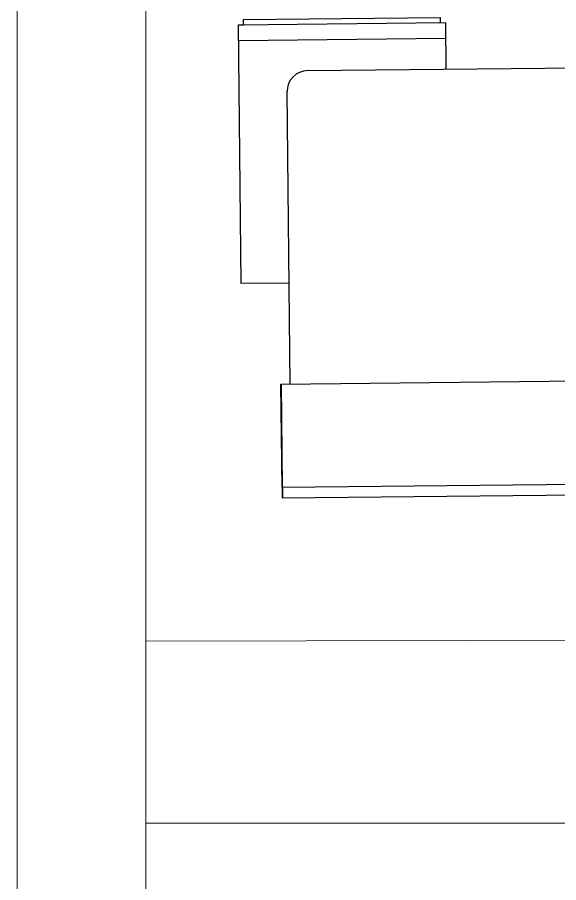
# Paper-space layout 'office1 floor1' of a CAD drawing. Header units: inches. Extents: x 0.3 to 10.8, y 1.4 to 4.2.
# Drawn here: x 7.1163 to 7.3334, y 2.9939 to 3.341 of the extents above; entities that cross this region are included whole.
import ezdxf

# ---------------------------------------------------------------- set-up
doc = ezdxf.new("R2010")
doc.units = ezdxf.units.IN
doc.header["$MEASUREMENT"] = 0
doc.layers.get('0').update_dxf_attribs({"lineweight": 0})
doc.layers.add('WALL 1 100', color=250, linetype='Continuous', lineweight=9)

psp = doc.layouts.new('office1 floor1')

# ---------------------------------------------------------------- linework, layer by layer
at = {"color": 7, "linetype": 'ByBlock', "lineweight": -2}
for p, q in [((7.20699, 3.34011), (7.28586, 3.34096)), ((7.20701, 3.33804), (7.20699, 3.34011)), ((7.28586, 3.34096), (7.28588, 3.33889)), ((7.20494, 3.33801), (7.28796, 3.33891)), ((7.20494, 3.33801), (7.20701, 3.33804)), ((7.20606, 3.23424), (7.20494, 3.33801)), ((7.28796, 3.33891), (7.28816, 3.32025)), ((7.20501, 3.33179), (7.28802, 3.33269)), ((7.23269, 3.31965), (7.54815, 3.32306)), ((7.22574, 3.19393), (7.22447, 3.31126)), ((7.2253, 3.23445), (7.20606, 3.23424)), ((7.22199, 3.19389), (7.42953, 3.19613)), ((7.22244, 3.15238), (7.22199, 3.19389)), ((7.22256, 3.15237), (7.22211, 3.19388)), ((7.22263, 3.1523), (7.22218, 3.19381)), ((7.42998, 3.15462), (7.22244, 3.15238)), ((7.22244, 3.15238), (7.22248, 3.14823)), ((7.22256, 3.15237), (7.2226, 3.14822)), ((7.22263, 3.1523), (7.22267, 3.14815)), ((7.22248, 3.14823), (7.43003, 3.15047))]:
    psp.add_line(p, q, dxfattribs=at)
psp.add_arc((7.23278, 3.31135), 0.0083, 90.6192, 180.6192, dxfattribs=at)
at = {"layer": 'WALL 1 100', "color": 0}
for p, q in [((7.11628, 3.51517), (7.11628, 2.64091)), ((7.16782, 3.51568), (7.16782, 2.64142)), ((10.76781, 3.01778), (7.16782, 3.01778))]:
    psp.add_line(p, q, dxfattribs=at)
psp.add_lwpolyline([(7.16782, 3.09073), (10.76447, 3.0983)], dxfattribs=at)

doc.saveas('drawing.dxf')
